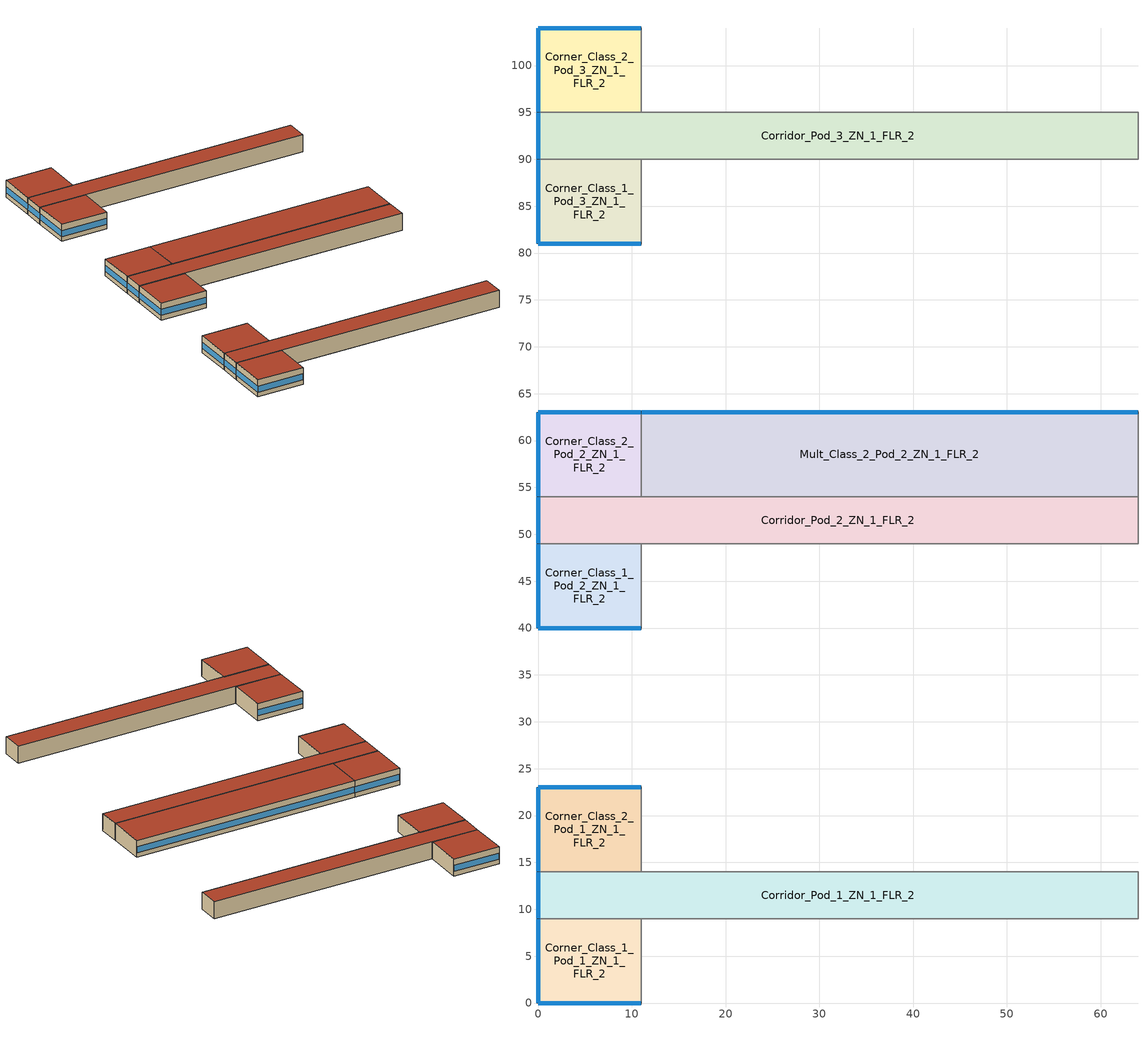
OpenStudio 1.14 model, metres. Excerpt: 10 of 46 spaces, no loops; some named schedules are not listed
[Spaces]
Corner_Class_2_Pod_3_ZN_1_FLR_2
 floor to Corner_Class_2_Pod_3_ZN_1_FLR_1: 11,104 11,95 0,95 0,104 z4
 wall outside: 11,104 0,104 0,95 z4:8
 wall to Corridor_Pod_3_ZN_1_FLR_2: 0,95 11,95 z4:8
 wall to Mult_Class_2_Pod_3_ZN_1_FLR_2: 11,95 11,104 z4:8
 window: 0,103.95 0,95.05 z5.1:6.52; 10.95,104 0.05,104 z5.1:6.51
 roof outside: 11,95 11,104 0,104 0,95 z8
Corridor_Pod_1_ZN_1_FLR_2
 floor to Corridor_Pod_1_ZN_1_FLR_1: 64,14 64,9 0,9 0,14 z4
 wall outside: 0,14 0,9 z4:8
 wall to Corner_Class_1_Pod_1_ZN_1_FLR_2: 0,9 11,9 z4:8
 wall to Mult_Class_1_Pod_1_ZN_1_FLR_2: 11,9 64,9 z4:8
 wall to Corner_Class_2_Pod_1_ZN_1_FLR_2: 11,14 0,14 z4:8
 wall to Lobby_ZN_1_FLR_2: 64,9 64,14 z4:8
 wall to Mult_Class_2_Pod_1_ZN_1_FLR_2: 64,14 11,14 z4:8
 window: 0,13.95 0,9.05 z5.1:6.53
 roof outside: 64,9 64,14 0,14 0,9 z8
Corner_Class_1_Pod_3_ZN_1_FLR_2
 floor to Corner_Class_1_Pod_3_ZN_1_FLR_1: 11,90 11,81 0,81 0,90 z4
 wall outside: 0,90 0,81 11,81 z4:8
 wall to Mult_Class_1_Pod_3_ZN_1_FLR_2: 11,81 11,90 z4:8
 wall to Corridor_Pod_3_ZN_1_FLR_2: 11,90 0,90 z4:8
 window: 0.05,81 10.95,81 z5.1:6.51; 0,89.95 0,81.05 z5.1:6.52
 roof outside: 11,81 11,90 0,90 0,81 z8
Corner_Class_2_Pod_1_ZN_1_FLR_2
 floor to Corner_Class_2_Pod_1_ZN_1_FLR_1: 11,23 11,14 0,14 0,23 z4
 wall outside: 11,23 0,23 0,14 z4:8
 wall to Mult_Class_2_Pod_1_ZN_1_FLR_2: 11,14 11,23 z4:8
 window: 0,22.95 0,14.05 z5.1:6.52; 10.95,23 0.05,23 z5.1:6.51
 roof outside: 11,14 11,23 0,23 0,14 z8
Mult_Class_2_Pod_2_ZN_1_FLR_2
 floor to Mult_Class_2_Pod_2_ZN_1_FLR_1: 64,63 64,54 11,54 11,63 z4
 wall outside: 64,63 11,63 z4:8
 wall to Corridor_Pod_2_ZN_1_FLR_2: 11,54 64,54 z4:8
 wall to Main_Corridor_ZN_1_FLR_2: 64,54 64,63 z4:8
 wall to Corner_Class_2_Pod_2_ZN_1_FLR_2: 11,63 11,54 z4:8
 window: 63.95,63 11.05,63 z5.1:6.5
 roof outside: 64,54 64,63 11,63 11,54 z8
Corner_Class_1_Pod_1_ZN_1_FLR_2
 floor to Corner_Class_1_Pod_1_ZN_1_FLR_1: 11,9 11,0 0,0 0,9 z4
 wall outside: 0,9 0,0 11,0 z4:8
 wall to Mult_Class_1_Pod_1_ZN_1_FLR_2: 11,0 11,9 z4:8
 window: 0.05,0 10.95,0 z5.1:6.51; 0,8.95 0,0.05 z5.1:6.52
 roof outside: 11,0 11,9 0,9 0,0 z8
Corridor_Pod_3_ZN_1_FLR_2
 floor to Corridor_Pod_3_ZN_1_FLR_1: 64,95 64,90 0,90 0,95 z4
 wall outside: 0,95 0,90 z4:8
 wall to Mult_Class_2_Pod_3_ZN_1_FLR_2: 64,95 11,95 z4:8
 wall to Bathrooms_ZN_1_FLR_2: 64,90 64,95 z4:8
 wall to Mult_Class_1_Pod_3_ZN_1_FLR_2: 11,90 64,90 z4:8
 window: 0,94.95 0,90.05 z5.1:6.53
 roof outside: 64,90 64,95 0,95 0,90 z8
Corner_Class_1_Pod_2_ZN_1_FLR_2
 floor to Corner_Class_1_Pod_2_ZN_1_FLR_1: 11,49 11,40 0,40 0,49 z4
 wall outside: 0,49 0,40 11,40 z4:8
 wall to Corridor_Pod_2_ZN_1_FLR_2: 11,49 0,49 z4:8
 wall to Mult_Class_1_Pod_2_ZN_1_FLR_2: 11,40 11,49 z4:8
 window: 0,48.95 0,40.05 z5.1:6.52; 0.05,40 10.95,40 z5.1:6.51
 roof outside: 11,40 11,49 0,49 0,40 z8
Corridor_Pod_2_ZN_1_FLR_2
 floor to Corridor_Pod_2_ZN_1_FLR_1: 64,54 64,49 0,49 0,54 z4
 wall outside: 0,54 0,49 z4:8
 wall to Mult_Class_1_Pod_2_ZN_1_FLR_2: 11,49 64,49 z4:8
 wall to Main_Corridor_ZN_1_FLR_2: 64,49 64,54 z4:8
 wall to Corner_Class_2_Pod_2_ZN_1_FLR_2: 11,54 0,54 z4:8
 window: 0,53.95 0,49.05 z5.1:6.53
 roof outside: 64,49 64,54 0,54 0,49 z8
Corner_Class_2_Pod_2_ZN_1_FLR_2
 floor to Corner_Class_2_Pod_2_ZN_1_FLR_1: 11,63 11,54 0,54 0,63 z4
 wall outside: 11,63 0,63 0,54 z4:8
 window: 0,62.95 0,54.05 z5.1:6.52; 10.95,63 0.05,63 z5.1:6.51
 roof outside: 11,54 11,63 0,63 0,54 z8
[Site]
Baltimore Blt Washngtn IntL_MD_USA: Latitude {deg}=39.17; Longitude {deg}=-76.68; Time Zone {hr}=-5; Elevation {m}=45; Terrain=City
[Building]
90.1-2013-SecondarySchool-ASHRAE 169-4A created: 2018-06-09 01:52:24 -0700: North Axis {deg}=0; Default Construction Set=90.1-2013 - SecSchl - ASHRAE 169-4A; Standards Building Type=SecondarySchool
[ClimateZones]
Climate Zone Institution Name 1=ASHRAE; Climate Zone Document Name 1=ANSI/ASHRAE Standard 169; Climate Zone Document Year 1=2006; Climate Zone Value 1=4A; Climate Zone Institution Name 2=CEC; Climate Zone Document Name 2=California Climate Zone Descriptions; Climate Zone Document Year 2=1995
[Site:GroundTemperature:BuildingSurface]
20.79, 20.75, 20.75, 20.77, 20.8, 23.04, 23.38, 23.47, 23.5, 21.24, 20.96, 20.86
[Site:WaterMainsTemperature]
Calculation Method=Correlation; Annual Average Outdoor Air Temperature {C}=13.15; Maximum Difference In Monthly Average Outdoor Air Temperatures {deltaC}=25.8
[SizingPeriod:DesignDay] Barometric Pressure {Pa}=100786; Sky Clearness=0; Rain Indicator=0; Snow Indicator=0; Day of Month=21; Daylight Saving Time Indicator=0; Humidity Indicating Type=Wetbulb; Dry-Bulb Temperature Range Modifier Type=DefaultMultipliers
Name | Maximum Dry-Bulb Temperature {C} | Daily Dry-Bulb Temperature Range {deltaC} | Humidity Indicating Conditions at Maximum Dry-Bulb | Wind Speed {m/s} | Wind Direction {deg} | Month | Day Type | Solar Model Indicator | ASHRAE Taub | ASHRAE Taud
Baltimore Blt Washngtn IntL Ann Clg .4% Condns DB=>MWB | 34.4 | 10.4 | 23.9 | 4.6 | 280 | 7 | SummerDesignDay | ASHRAETau | 0.552 | 1.769
Baltimore Blt Washngtn IntL Ann Htg 99.6% Condns DB | -10.6 | 0 | -10.6 | 3.9 | 290 | 1 | WinterDesignDay | ASHRAEClearSky
[Material:NoMass] Thermal Absorptance=0.9; Solar Absorptance=0.7
Name | Roughness | Thermal Resistance {m2-K/W} | Visible Absorptance
CP02 CARPET PAD | VeryRough | 0.21648 | 0.8
Typical Insulation R-14.97 | Smooth | 2.63723 | 0.7
Typical Carpet Pad | Smooth | 0.21648 | 0.8
Typical Insulation R-13.45 | Smooth | 2.368 | 0.7
Typical Insulation R-30.13 | Smooth | 5.30668 | 0.7
Typical Insulation R-1.15 | Smooth | 0.202509 | 0.7
Typical Insulation R-1.15 1 | Smooth | 0.202527 | 0.7
[Material]
Name | Roughness | Thickness {m} | Conductivity {W/m-K} | Density {kg/m3} | Specific Heat {J/kg-K} | Thermal Absorptance | Solar Absorptance | Visible Absorptance
100mm Normalweight concrete floor | MediumSmooth | 0.1016 | 2.31 | 2322 | 832
G01 13mm gypsum board | Smooth | 0.0127 | 0.16 | 800 | 1090 | 0.9 | 0.7 | 0.5
4 in. Normalweight Concrete Floor | MediumRough | 0.1016 | 2.31 | 2322 | 832 | 0.9 | 0.7 | 0.7
25mm Stucco | Smooth | 0.0254 | 0.72 | 1856 | 840 | 0.9 | 0.7 | 0.7
5/8 in. Gypsum Board | MediumSmooth | 0.0159 | 0.16 | 800 | 1090 | 0.9 | 0.7 | 0.7
Roof Membrane | VeryRough | 0.0095 | 0.16 | 1121.29 | 1460 | 0.9 | 0.7 | 0.7
Metal Roof Surface; F08 Metal surface | Smooth | 0.0008 | 45.28 | 7824 | 500 | 0.9 | 0.7 | 0.7
8 in. Normalweight Concrete Floor | MediumRough | 0.2032 | 2.31 | 2322 | 832 | 0.9 | 0.7 | 0.7
8 in. Concrete Block Basement Wall | MediumRough | 0.2032 | 1.326 | 1842 | 912 | 0.9 | 0.7 | 0.7
G05 25mm wood | MediumSmooth | 0.0254 | 0.15 | 608 | 1630 | 0.9 | 0.5 | 0.5
Std Wood 6inch | MediumSmooth | 0.15 | 0.12 | 540 | 1210 | 0.9 | 0.7 | 0.7
[Construction]
Typical Insulated Exterior Mass Floor R-17.54: Typical Insulation R-14.97, 4 in. Normalweight Concrete Floor, Typical Carpet Pad
Typical Insulated Steel Framed Exterior Wall R-15.63: 25mm Stucco, 5/8 in. Gypsum Board, Typical Insulation R-13.45, 5/8 in. Gypsum Board
Typical IEAD Roof R-31.25: Roof Membrane, Typical Insulation R-30.13, Metal Roof Surface
Typical Interior Floor: 100mm Normalweight concrete floor, CP02 CARPET PAD
Typical Interior Wall: G01 13mm gypsum board, G01 13mm gypsum board
Typical Interior Ceiling: CP02 CARPET PAD, 100mm Normalweight concrete floor
Typical Insulated Carpeted 8in Slab Floor: 8 in. Normalweight Concrete Floor, Typical Carpet Pad
Typical Insulated Basement Mass Wall: 8 in. Concrete Block Basement Wall
U 0.42 SHGC 0.40 Dbl LoE (e2-.1) Tint 6mm/6mm Air: LoE TINT 6MM, AIR 6MM, CLEAR 6MM
Typical Insulated Metal Door R-2.0: F08 Metal surface, Typical Insulation R-1.15
Typical Overhead Door R-2.0: Typical Insulation R-1.15 1
Window_U_0.50_SHGC_0.40_Skylight_Frame_Width_0.430_in: Glass_2052_LayerAvg, Gap_1_W_0_0038, Glass_2027F_LayerAvg
Typical Interior Window: Clear 3mm
Typical Interior Door; Typical Interior Partition: G05 25mm wood
InteriorFurnishings: Std Wood 6inch
[DefaultConstructionSet]
90.1-2013 - SecSchl - ASHRAE 169-4A: Default Exterior Surface Constructions=Default Surface Constructions 1; Default Interior Surface Constructions=Default Surface Constructions 2; Default Ground Contact Surface Constructions=Default Surface Constructions 3; Default Exterior SubSurface Constructions=Default Sub Surface Constructions 1; Default Interior SubSurface Constructions=Default Sub Surface Constructions 2; Interior Partition Construction=Typical Interior Partition
[DefaultSurfaceConstructions]
Name | Floor Construction | Wall Construction | Roof Ceiling Construction
Default Surface Constructions 1 | Typical Insulated Exterior Mass Floor R-17.54 | Typical Insulated Steel Framed Exterior Wall R-15.63 | Typical IEAD Roof R-31.25
Default Surface Constructions 2 | Typical Interior Floor | Typical Interior Wall | Typical Interior Ceiling
Default Surface Constructions 3 | Typical Insulated Carpeted 8in Slab Floor | Typical Insulated Basement Mass Wall
[DefaultSubSurfaceConstructions]
Name | Fixed Window Construction | Operable Window Construction | Door Construction | Overhead Door Construction | Skylight Construction | Tubular Daylight Dome Construction | Tubular Daylight Diffuser Construction
Default Sub Surface Constructions 1 | U 0.42 SHGC 0.40 Dbl LoE (e2-.1) Tint 6mm/6mm Air | U 0.42 SHGC 0.40 Dbl LoE (e2-.1) Tint 6mm/6mm Air | Typical Insulated Metal Door R-2.0 | Typical Overhead Door R-2.0 | Window_U_0.50_SHGC_0.40_Skylight_Frame_Width_0.430_in | Typical Interior Window | Typical Interior Window
Default Sub Surface Constructions 2 | Typical Interior Window | Typical Interior Window | Typical Interior Door
[WindowMaterial:Glazing] Optical Data Type=SpectralAverage; Infrared Transmittance at Normal Incidence=0; Dirt Correction Factor for Solar and Visible Transmittance=1; Solar Diffusing=No
Name | Thickness {m} | Solar Transmittance at Normal Incidence | Front Side Solar Reflectance at Normal Incidence | Back Side Solar Reflectance at Normal Incidence | Visible Transmittance at Normal Incidence | Front Side Visible Reflectance at Normal Incidence | Back Side Visible Reflectance at Normal Incidence | Front Side Infrared Hemispherical Emissivity | Back Side Infrared Hemispherical Emissivity | Conductivity {W/m-K}
LoE TINT 6MM | 0.006 | 0.36 | 0.093 | 0.2 | 0.5 | 0.035 | 0.054 | 0.84 | 0.1 | 0.9
CLEAR 6MM | 0.006 | 0.775 | 0.071 | 0.071 | 0.881 | 0.08 | 0.08 | 0.84 | 0.84 | 0.9
Glass_2052_LayerAvg | 0.00837 | 0.507767 | 0.054228 | 0.0544931 | 0.586833 | 0.05805 | 0.058397 | 0.84 | 0.84 | 1
Glass_2027F_LayerAvg | 0.004 | 0.369744 | 0.470069 | 0.340935 | 0.765222 | 0.0546 | 0.073741 | 0.03675 | 0.84 | 1
Clear 3mm | 0.003 | 0.837 | 0.075 | 0.075 | 0.898 | 0.081 | 0.081 | 0.84 | 0.84 | 0.9
[WindowMaterial:Gas] Gas Type=Air
Name | Thickness {m}
AIR 6MM | 0.0063
Gap_1_W_0_0038 | 0.0038
[Space] Building Story=Building Story 2; Part of Total Floor Area=Yes
Name | Space Type | Thermal Zone
Corner_Class_2_Pod_3_ZN_1_FLR_2 | SecondarySchool Classroom | Corner_Class_2_Pod_3_ZN_1_FLR_2 ZN
Corridor_Pod_1_ZN_1_FLR_2 | SecondarySchool Corridor | Corridor_Pod_1_ZN_1_FLR_2 ZN
Corner_Class_1_Pod_3_ZN_1_FLR_2 | SecondarySchool Classroom | Corner_Class_1_Pod_3_ZN_1_FLR_2 ZN
Corner_Class_2_Pod_1_ZN_1_FLR_2 | SecondarySchool Classroom | Corner_Class_2_Pod_1_ZN_1_FLR_2 ZN
Corridor_Pod_2_ZN_1_FLR_2 | SecondarySchool Corridor | Corridor_Pod_2_ZN_1_FLR_2 ZN
Mult_Class_2_Pod_2_ZN_1_FLR_2 | SecondarySchool Classroom | Mult_Class_2_Pod_2_ZN_1_FLR_2 ZN
Corner_Class_1_Pod_1_ZN_1_FLR_2 | SecondarySchool Classroom | Corner_Class_1_Pod_1_ZN_1_FLR_2 ZN
Corridor_Pod_3_ZN_1_FLR_2 | SecondarySchool Corridor | Corridor_Pod_3_ZN_1_FLR_2 ZN
Corner_Class_1_Pod_2_ZN_1_FLR_2 | SecondarySchool Classroom | Corner_Class_1_Pod_2_ZN_1_FLR_2 ZN
Corner_Class_2_Pod_2_ZN_1_FLR_2 | SecondarySchool Classroom | Corner_Class_2_Pod_2_ZN_1_FLR_2 ZN
[SpaceType] Standards Building Type=SecondarySchool
Name | Default Schedule Set | Design Specification Outdoor Air Object | Standards Space Type
SecondarySchool Corridor | SecondarySchool Corridor Schedule Set | SecondarySchool Corridor Ventilation | Corridor
SecondarySchool Classroom | SecondarySchool Classroom Schedule Set | SecondarySchool Classroom Ventilation | Classroom
[People]
SecondarySchool Classroom People: People Definition=SecondarySchool Classroom People Definition; Space or SpaceType=SecondarySchool Classroom; Work Efficiency Schedule=Work Efficiency Schedule; Clothing Insulation Schedule=Clothing Schedule; Air Velocity Schedule=Air Velocity Schedule
[Lights] Fraction Replaceable=1
Name | Lights Definition | Space or SpaceType | Schedule
SecondarySchool Classroom Lights | SecondarySchool Classroom Lights Definition | SecondarySchool Classroom | SchoolSecondary BLDG_LIGHT_CLASSROOM_SCH OccSensor Reduction
SecondarySchool Corridor Lights | SecondarySchool Corridor Lights Definition | SecondarySchool Corridor
[ElectricEquipment]
SecondarySchool Classroom Elec Equip: Electric Equipment Definition=SecondarySchool Classroom Elec Equip Definition; Space or SpaceType=SecondarySchool Classroom
[DesignSpecification:OutdoorAir] Outdoor Air Method=Sum; Outdoor Air Flow per Person {m3/s-person}=0; Outdoor Air Flow Rate {m3/s}=0; Outdoor Air Flow Air Changes per Hour {1/hr}=0
Name | Outdoor Air Flow per Floor Area {m3/s-m2}
SecondarySchool Classroom Ventilation | 0.0023876
SecondarySchool Corridor Ventilation | 0.0003048
[DefaultScheduleSet] Number of People Schedule=SchoolSecondary BLDG_OCC_SCH; People Activity Level Schedule=SchoolSecondary ACTIVITY_SCH; Electric Equipment Schedule=SchoolSecondary BLDG_EQUIP_SCH_2013; Infiltration Schedule=SchoolSecondary INFIL_SCH_PNNL
Name | Lighting Schedule
SecondarySchool Classroom Schedule Set | SchoolSecondary BLDG_LIGHT_CLASSROOM_SCH
SecondarySchool Corridor Schedule Set | SchoolSecondary BLDG_LIGHT_CORRIDOR_SCH
[ThermostatSetpoint:DualSetpoint] Heating Setpoint Temperature Schedule=SchoolSecondary HTGSETP_SCH_YES_OPTIMUM; Cooling Setpoint Temperature Schedule=SchoolSecondary CLGSETP_SCH_NO_SETBACK
SecondarySchool Classroom Thermostat 1; SecondarySchool Corridor Thermostat 2; SecondarySchool Classroom Thermostat 6; SecondarySchool Classroom Thermostat 7; SecondarySchool Classroom Thermostat 9; SecondarySchool Corridor Thermostat 6; SecondarySchool Corridor Thermostat 8; SecondarySchool Classroom Thermostat 17; SecondarySchool Classroom Thermostat 20; SecondarySchool Classroom Thermostat 22
[SpaceInfiltration:DesignFlowRate] Schedule=SchoolSecondary INFIL_SCH_PNNL; Design Flow Rate Calculation Method=Flow/ExteriorArea; Constant Term Coefficient=0; Temperature Term Coefficient=0; Velocity Term Coefficient=0.224; Velocity Squared Term Coefficient=0
Name | Space or SpaceType | Flow per Exterior Surface Area {m3/s-m2}
Corner_Class_1_Pod_1_ZN_1_FLR_2 Infiltration | Corner_Class_1_Pod_1_ZN_1_FLR_2 | 0.000254558
Corner_Class_1_Pod_2_ZN_1_FLR_2 Infiltration | Corner_Class_1_Pod_2_ZN_1_FLR_2 | 0.000254558
Corner_Class_1_Pod_3_ZN_1_FLR_2 Infiltration | Corner_Class_1_Pod_3_ZN_1_FLR_2 | 0.000254558
Corner_Class_2_Pod_1_ZN_1_FLR_2 Infiltration | Corner_Class_2_Pod_1_ZN_1_FLR_2 | 0.000254558
Corner_Class_2_Pod_2_ZN_1_FLR_2 Infiltration | Corner_Class_2_Pod_2_ZN_1_FLR_2 | 0.000254558
Corner_Class_2_Pod_3_ZN_1_FLR_2 Infiltration | Corner_Class_2_Pod_3_ZN_1_FLR_2 | 0.000254558
Corridor_Pod_1_ZN_1_FLR_2 Infiltration | Corridor_Pod_1_ZN_1_FLR_2 | 3.35043e-05
Corridor_Pod_2_ZN_1_FLR_2 Infiltration | Corridor_Pod_2_ZN_1_FLR_2 | 3.35043e-05
Corridor_Pod_3_ZN_1_FLR_2 Infiltration | Corridor_Pod_3_ZN_1_FLR_2 | 3.35043e-05
Mult_Class_2_Pod_2_ZN_1_FLR_2 Infiltration | Mult_Class_2_Pod_2_ZN_1_FLR_2 | 0.000175253
[InternalMass:Definition]
Internal Mass Definition 1: Construction=InteriorFurnishings; Design Level Calculation Method=SurfaceArea/Area; Surface Area per Space Floor Area=2
[InternalMass] Internal Mass Definition=Internal Mass Definition 1
Name | Space or SpaceType
Corner_Class_1_Pod_1_ZN_1_FLR_2 Mass | Corner_Class_1_Pod_1_ZN_1_FLR_2
Corridor_Pod_1_ZN_1_FLR_2 Mass | Corridor_Pod_1_ZN_1_FLR_2
Corner_Class_2_Pod_1_ZN_1_FLR_2 Mass | Corner_Class_2_Pod_1_ZN_1_FLR_2
Corner_Class_1_Pod_2_ZN_1_FLR_2 Mass | Corner_Class_1_Pod_2_ZN_1_FLR_2
Corridor_Pod_2_ZN_1_FLR_2 Mass | Corridor_Pod_2_ZN_1_FLR_2
Corner_Class_2_Pod_2_ZN_1_FLR_2 Mass | Corner_Class_2_Pod_2_ZN_1_FLR_2
Mult_Class_2_Pod_2_ZN_1_FLR_2 Mass | Mult_Class_2_Pod_2_ZN_1_FLR_2
Corner_Class_1_Pod_3_ZN_1_FLR_2 Mass | Corner_Class_1_Pod_3_ZN_1_FLR_2
Corridor_Pod_3_ZN_1_FLR_2 Mass | Corridor_Pod_3_ZN_1_FLR_2
Corner_Class_2_Pod_3_ZN_1_FLR_2 Mass | Corner_Class_2_Pod_3_ZN_1_FLR_2
[ThermalZone] Use Ideal Air Loads=No
Name | Primary Daylighting Control | Fraction of Zone Controlled by Primary Daylighting Control | Secondary Daylighting Control | Fraction of Zone Controlled by Secondary Daylighting Control | Thermostat
Mult_Class_2_Pod_2_ZN_1_FLR_2 ZN | Mult_Class_2_Pod_2_ZN_1_FLR_2 Daylt Sensor 1 | 0.278073 | Mult_Class_2_Pod_2_ZN_1_FLR_2 Daylt Sensor 2 | 0.278073 | SecondarySchool Classroom Thermostat 1
Corridor_Pod_3_ZN_1_FLR_2 ZN |  |  |  |  | SecondarySchool Corridor Thermostat 2
Corner_Class_2_Pod_1_ZN_1_FLR_2 ZN | Corner_Class_2_Pod_1_ZN_1_FLR_2 Daylt Sensor 1 | 0.444052 | Corner_Class_2_Pod_1_ZN_1_FLR_2 Daylt Sensor 2 | 0.316343 | SecondarySchool Classroom Thermostat 6
Corner_Class_1_Pod_2_ZN_1_FLR_2 ZN | Corner_Class_1_Pod_2_ZN_1_FLR_2 Daylt Sensor 1 | 0.444052 | Corner_Class_1_Pod_2_ZN_1_FLR_2 Daylt Sensor 2 | 0.316343 | SecondarySchool Classroom Thermostat 7
Corner_Class_2_Pod_2_ZN_1_FLR_2 ZN | Corner_Class_2_Pod_2_ZN_1_FLR_2 Daylt Sensor 1 | 0.444052 | Corner_Class_2_Pod_2_ZN_1_FLR_2 Daylt Sensor 2 | 0.316343 | SecondarySchool Classroom Thermostat 9
Corridor_Pod_1_ZN_1_FLR_2 ZN |  |  |  |  | SecondarySchool Corridor Thermostat 6
Corridor_Pod_2_ZN_1_FLR_2 ZN |  |  |  |  | SecondarySchool Corridor Thermostat 8
Corner_Class_1_Pod_1_ZN_1_FLR_2 ZN | Corner_Class_1_Pod_1_ZN_1_FLR_2 Daylt Sensor 1 | 0.444052 | Corner_Class_1_Pod_1_ZN_1_FLR_2 Daylt Sensor 2 | 0.316343 | SecondarySchool Classroom Thermostat 17
Corner_Class_1_Pod_3_ZN_1_FLR_2 ZN | Corner_Class_1_Pod_3_ZN_1_FLR_2 Daylt Sensor 1 | 0.444052 | Corner_Class_1_Pod_3_ZN_1_FLR_2 Daylt Sensor 2 | 0.316343 | SecondarySchool Classroom Thermostat 20
Corner_Class_2_Pod_3_ZN_1_FLR_2 ZN | Corner_Class_2_Pod_3_ZN_1_FLR_2 Daylt Sensor 1 | 0.444052 | Corner_Class_2_Pod_3_ZN_1_FLR_2 Daylt Sensor 2 | 0.316343 | SecondarySchool Classroom Thermostat 22
[Exterior:Lights:Definition]
Name | Design Level {W}
Occ Sensing Exterior Lights Def | 8427.85
NonDimming Exterior Lights Def | 353.47
[Exterior:Lights] Control Option=AstronomicalClock
Name | Exterior Lights Definition | Schedule
Occ Sensing Exterior Lights Def | Occ Sensing Exterior Lights Def | SchoolSecondary Exterior_lighting_schedule_b
NonDimming Exterior Lights Def | NonDimming Exterior Lights Def | SchoolSecondary Exterior_lighting_schedule_a
[BuildingStory]
Building Story 2: Nominal Z Coordinate {m}=4
[Daylighting:Control] Position Z-Coordinate {m}=0.762; Illuminance Setpoint {lux}=500; Lighting Control Type=Stepped; Minimum Input Power Fraction for Continuous Dimming Control=0.3; Minimum Light Output Fraction for Continuous Dimming Control=0.2; Number of Stepped Control Steps=3; Probability Lighting will be Reset When Needed in Manual Stepped Control=1; Maximum Allowable Discomfort Glare Index=22
Name | Space | Position X-Coordinate {m} | Position Y-Coordinate {m}
Corner_Class_1_Pod_1_ZN_1_FLR_2 Daylt Sensor 1 | Corner_Class_1_Pod_1_ZN_1_FLR_2 | 5.5 | 1.65848
Corner_Class_1_Pod_1_ZN_1_FLR_2 Daylt Sensor 2 | Corner_Class_1_Pod_1_ZN_1_FLR_2 | 5.5 | 3.34208
Corner_Class_1_Pod_2_ZN_1_FLR_2 Daylt Sensor 1 | Corner_Class_1_Pod_2_ZN_1_FLR_2 | 5.5 | 1.65848
Corner_Class_1_Pod_2_ZN_1_FLR_2 Daylt Sensor 2 | Corner_Class_1_Pod_2_ZN_1_FLR_2 | 5.5 | 3.34208
Corner_Class_1_Pod_3_ZN_1_FLR_2 Daylt Sensor 1 | Corner_Class_1_Pod_3_ZN_1_FLR_2 | 5.5 | 1.65848
Corner_Class_1_Pod_3_ZN_1_FLR_2 Daylt Sensor 2 | Corner_Class_1_Pod_3_ZN_1_FLR_2 | 5.5 | 3.34208
Corner_Class_2_Pod_1_ZN_1_FLR_2 Daylt Sensor 1 | Corner_Class_2_Pod_1_ZN_1_FLR_2 | 1.66037 | 4.5
Corner_Class_2_Pod_1_ZN_1_FLR_2 Daylt Sensor 2 | Corner_Class_2_Pod_1_ZN_1_FLR_2 | 3.3459 | 4.5
Corner_Class_2_Pod_2_ZN_1_FLR_2 Daylt Sensor 1 | Corner_Class_2_Pod_2_ZN_1_FLR_2 | 1.66037 | 4.5
Corner_Class_2_Pod_2_ZN_1_FLR_2 Daylt Sensor 2 | Corner_Class_2_Pod_2_ZN_1_FLR_2 | 3.3459 | 4.5
Corner_Class_2_Pod_3_ZN_1_FLR_2 Daylt Sensor 1 | Corner_Class_2_Pod_3_ZN_1_FLR_2 | 1.66037 | 4.5
Corner_Class_2_Pod_3_ZN_1_FLR_2 Daylt Sensor 2 | Corner_Class_2_Pod_3_ZN_1_FLR_2 | 3.3459 | 4.5
Mult_Class_2_Pod_2_ZN_1_FLR_2 Daylt Sensor 1 | Mult_Class_2_Pod_2_ZN_1_FLR_2 | 26.5 | 7.34824
Mult_Class_2_Pod_2_ZN_1_FLR_2 Daylt Sensor 2 | Mult_Class_2_Pod_2_ZN_1_FLR_2 | 26.5 | 5.67146
